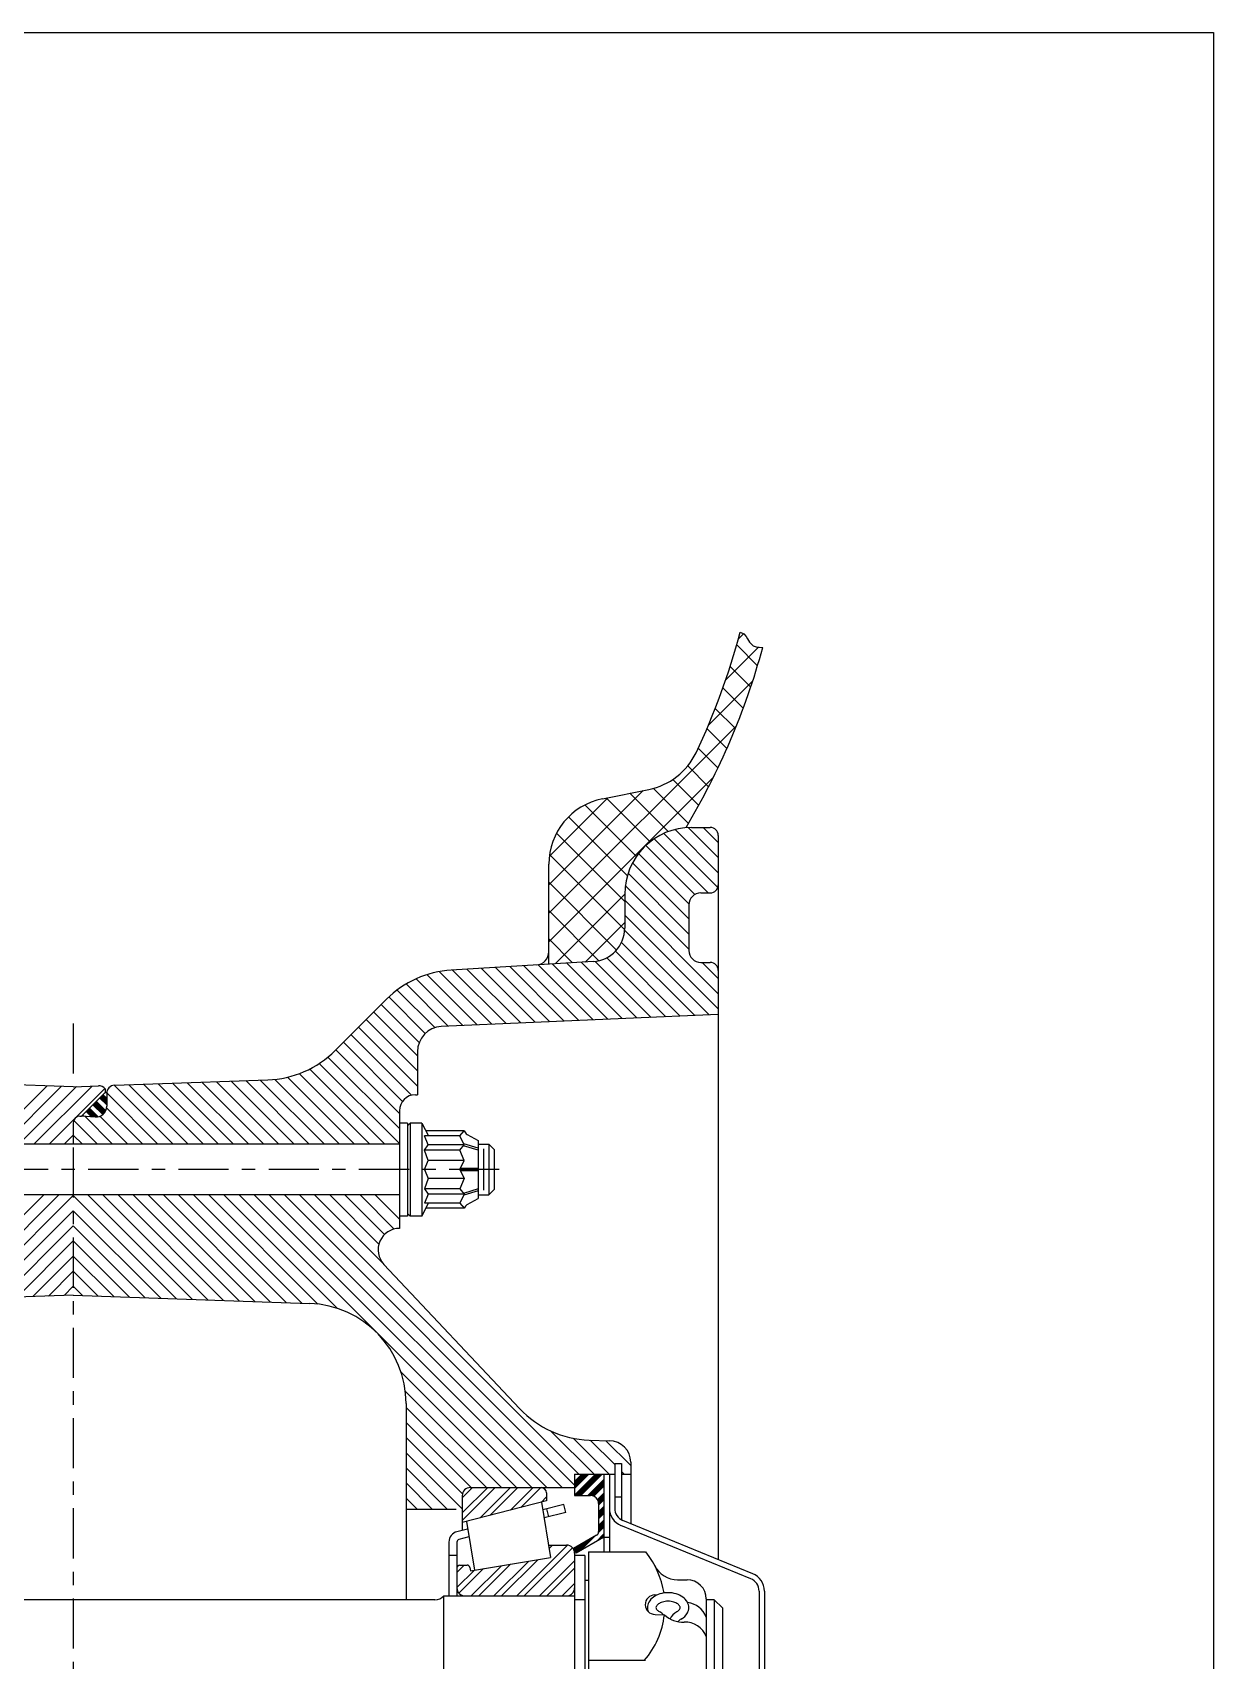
# Model space of a CAD drawing. Extents: x 0 to 267, y -90 to 34.
# Drawn here: x 55.88 to 64.71, y 18.56 to 30.74 of the extents above; entities that cross this region are included whole.
import ezdxf

# ---------------------------------------------------------------- set-up
doc = ezdxf.new("R2010")
doc.units = 0
doc.header["$LTSCALE"] = 0.3
doc.header["$MEASUREMENT"] = 0
doc.linetypes.add('CENTER', pattern=[2, 1.25, -0.25, 0.25, -0.25])
doc.layers.get('0').update_dxf_attribs({"linetype": 'CONTINUOUS'})
doc.layers.add('1', color=1, linetype='CONTINUOUS')
doc.layers.add('NOTES', color=2, linetype='CONTINUOUS')

msp = doc.modelspace()

# ---------------------------------------------------------------- linework, layer by layer
for p, q in [((60.03606, 19.37453), (60.03606, 17.79435)), ((60.03606, 19.37453), (60.46095, 19.37453)), ((60.0069, 19.34758), (60.0069, 17.79435)), ((60.0069, 19.16129), (60.03606, 19.16129)), ((60.03606, 18.56348), (60.46095, 18.56348))]:
    msp.add_line(p, q)
at = {"color": 2}
for p, q in [((60.53203, 19.05194), (60.54841, 19.05141)), ((60.9166, 19.02111), (60.9166, 17.79435)), ((60.9766, 19.01435), (60.9766, 17.79435)), ((60.53385, 18.90613), (60.60494, 18.90248)), ((61.0366, 18.95435), (61.0366, 17.79435))]:
    msp.add_line(p, q, dxfattribs=at)
for centre, radius, start, end in [((59.91537, 18.94649), 0.6957, 9.902468, 37.772546), ((60.53294, 18.97903), 0.07291, 90.71616, 270.71616), ((59.99531, 18.96665), 0.61117, 318.495059, 353.982368)]:
    msp.add_arc(centre, radius, start, end, dxfattribs=at)
at = {"layer": '1'}
for p, q in [((61.15685, 26.2059), (61.19461, 26.24366)), ((61.06246, 25.89938), (61.30657, 26.14348)), ((61.3, 26.00448), (61.14413, 26.16034)), ((61.24866, 25.84369), (61.09493, 25.99742)), ((60.93097, 25.55575), (61.26343, 25.88821)), ((61.19322, 25.68699), (61.04133, 25.83888)), ((61.13387, 25.53421), (60.98355, 25.68453)), ((59.73884, 24.15149), (61.1422, 25.55485)), ((61.07076, 25.38519), (60.92176, 25.53418)), ((61.00402, 25.2398), (60.85612, 25.38769)), ((60.93376, 25.09792), (60.77748, 25.2542)), ((59.73884, 23.93936), (60.97071, 25.17123)), ((60.8601, 24.95945), (60.66665, 25.1529)), ((59.73884, 24.36362), (60.44503, 25.06981)), ((59.74256, 24.57947), (60.17976, 25.01668)), ((60.14064, 25.00884), (60.48676, 25.07817)), ((60.49643, 24.68673), (60.16869, 25.01446)), ((60.63223, 24.76306), (60.34543, 25.04986)), ((60.78313, 24.82429), (60.5211, 25.08632)), ((60.32592, 24.43297), (59.88602, 24.87287)), ((60.39394, 24.57708), (60.0086, 24.96242)), ((60.30632, 24.24043), (59.79601, 24.75075)), ((61.00632, 24.34228), (60.59918, 24.74942)), ((61.00632, 24.45542), (60.68287, 24.77887)), ((61.00632, 24.56855), (60.78116, 24.79371)), ((61.00632, 24.68169), (60.89367, 24.79435)), ((60.83051, 24.29182), (60.46377, 24.65856)), ((60.93112, 24.30435), (60.52665, 24.70882)), ((59.73884, 23.77067), (59.73884, 24.51858)), ((60.30605, 24.02857), (59.74405, 24.59058)), ((60.78632, 24.10973), (60.36559, 24.53047)), ((60.78669, 24.2225), (60.41, 24.59919)), ((60.24559, 23.8769), (59.73884, 24.38366)), ((60.78632, 23.99659), (60.3316, 24.45132)), ((59.78506, 23.77345), (60.30632, 24.29471)), ((61.00632, 23.55032), (60.30632, 24.25032)), ((60.78632, 23.88346), (60.31055, 24.35923)), ((60.1135, 23.79687), (59.73884, 24.17153)), ((61.00632, 23.43718), (60.30632, 24.13718)), ((60.01079, 23.78704), (60.30632, 24.08258)), ((60.9389, 23.39147), (60.30583, 24.02454)), ((59.91684, 23.78139), (59.73884, 23.95939)), ((60.8304, 23.38683), (60.28282, 23.93441)), ((60.07135, 23.79069), (59.00907, 23.72672)), ((59.85389, 23.34511), (59.44597, 23.75303)), ((59.96239, 23.34975), (59.55268, 23.75946)), ((60.07089, 23.35438), (59.65939, 23.76588)), ((60.17939, 23.35902), (59.7661, 23.77231)), ((60.28789, 23.36365), (59.87281, 23.77874)), ((60.3964, 23.36829), (59.97952, 23.78516)), ((60.5049, 23.37292), (60.08583, 23.79199)), ((60.6134, 23.37756), (60.17223, 23.81873)), ((60.7219, 23.3822), (60.23683, 23.86727)), ((61.00632, 23.66346), (60.88543, 23.78435)), ((59.09438, 23.31266), (58.74545, 23.66159)), ((59.20288, 23.3173), (58.82725, 23.69293)), ((59.31138, 23.32193), (58.91775, 23.71557)), ((59.41988, 23.32657), (59.01913, 23.72732)), ((59.52838, 23.33121), (59.12584, 23.73375)), ((59.63688, 23.33584), (59.23255, 23.74018)), ((59.74539, 23.34048), (59.33926, 23.7466)), ((58.81455, 23.25308), (58.54182, 23.52581)), ((58.88479, 23.29597), (58.60332, 23.57745)), ((58.98587, 23.30803), (58.67105, 23.62285)), ((58.14026, 23.12455), (58.52363, 23.50821)), ((58.75632, 23.08503), (58.42842, 23.41293)), ((58.76929, 23.1852), (58.48497, 23.46952)), ((61.00632, 23.39435), (58.93409, 23.30582)), ((58.75632, 22.85876), (58.31533, 23.29975)), ((58.75632, 22.97189), (58.37188, 23.35634)), ((58.64411, 22.7447), (58.20223, 23.18657)), ((58.71139, 22.79055), (58.25878, 23.24316)), ((58.62132, 22.42807), (58.02154, 23.02786)), ((58.62132, 22.54121), (58.08667, 23.07586)), ((58.62132, 22.65435), (58.14569, 23.12998)), ((58.05936, 22.42435), (57.5805, 22.90321)), ((58.1725, 22.42435), (57.68806, 22.90879)), ((58.28564, 22.42435), (57.78462, 22.92536)), ((58.39877, 22.42435), (57.87133, 22.95179)), ((58.51191, 22.42435), (57.94996, 22.9863)), ((55.54779, 22.42435), (55.98466, 22.86121)), ((55.66093, 22.42435), (56.09398, 22.8574)), ((55.77407, 22.42435), (56.20489, 22.85517)), ((55.8872, 22.42435), (56.32212, 22.85926)), ((56.00034, 22.42435), (56.41647, 22.84047)), ((56.41903, 22.81119), (56.24224, 22.63448)), ((56.43132, 22.73429), (56.38673, 22.7789)), ((56.43132, 22.74277), (56.39097, 22.78314)), ((56.43132, 22.75126), (56.39521, 22.78738)), ((56.43132, 22.75975), (56.39946, 22.79162)), ((56.43132, 22.76823), (56.40586, 22.7937)), ((56.41903, 22.81119), (56.43191, 22.81119)), ((56.81485, 22.42435), (56.43138, 22.80782)), ((56.92799, 22.42435), (56.48731, 22.86503)), ((57.04113, 22.42435), (56.59663, 22.86885)), ((57.15427, 22.42435), (56.70595, 22.87267)), ((57.2674, 22.42435), (56.81527, 22.87648)), ((57.38054, 22.42435), (56.92458, 22.8803)), ((57.49368, 22.42435), (57.0339, 22.88412)), ((57.60681, 22.42435), (57.14322, 22.88794)), ((57.71995, 22.42435), (57.25254, 22.89176)), ((57.83309, 22.42435), (57.36186, 22.89557)), ((57.94623, 22.42435), (57.47118, 22.89939)), ((58.74132, 22.79435), (58.75632, 22.79435)), ((56.31486, 22.63014), (56.27639, 22.66861)), ((56.32401, 22.62947), (56.28063, 22.67286)), ((56.33316, 22.6288), (56.28488, 22.6771)), ((56.34232, 22.62813), (56.28912, 22.68134)), ((56.35119, 22.62775), (56.29336, 22.68558)), ((56.35921, 22.62821), (56.29761, 22.68982)), ((56.36656, 22.62934), (56.30185, 22.69406)), ((56.40124, 22.64557), (56.32731, 22.71951)), ((56.40579, 22.64951), (56.33156, 22.72376)), ((56.41002, 22.65376), (56.3358, 22.728)), ((56.41394, 22.65833), (56.34005, 22.73224)), ((56.41753, 22.66322), (56.34429, 22.73648)), ((56.42079, 22.66845), (56.34853, 22.74072)), ((56.4237, 22.67402), (56.35278, 22.74496)), ((56.43132, 22.71732), (56.37824, 22.77041)), ((56.43132, 22.7258), (56.38248, 22.77465)), ((56.70172, 22.42435), (56.43044, 22.69563)), ((56.18132, 22.58448), (56.18132, 22.42376)), ((56.36231, 22.42435), (56.18454, 22.60212)), ((56.23132, 22.63448), (56.24224, 22.63448)), ((56.24313, 22.63537), (56.34469, 22.62796)), ((56.25079, 22.63481), (56.24668, 22.63892)), ((56.25995, 22.63415), (56.25093, 22.64317)), ((56.47544, 22.42435), (56.26713, 22.63266)), ((56.58858, 22.42435), (56.37974, 22.63318)), ((56.11348, 22.42435), (56.18132, 22.49219)), ((56.24917, 22.42435), (56.18132, 22.49219)), ((55.1746, 21.25919), (55.95975, 22.04435)), ((55.29183, 21.26329), (56.07289, 22.04435)), ((55.40906, 21.26738), (56.18132, 22.03964)), ((55.52629, 21.27147), (56.18132, 21.92651)), ((56.95359, 21.26738), (56.18132, 22.03964)), ((56.83636, 21.27147), (56.18132, 21.92651)), ((57.07082, 21.26329), (56.28976, 22.04435)), ((57.18805, 21.25919), (56.4029, 22.04435)), ((57.30528, 21.2551), (56.51603, 22.04435)), ((57.42251, 21.251), (56.62917, 22.04435)), ((57.53974, 21.24691), (56.74231, 22.04435)), ((57.65697, 21.24282), (56.85544, 22.04435)), ((57.77421, 21.23872), (56.96858, 22.04435)), ((57.89144, 21.23463), (57.08172, 22.04435)), ((58.01152, 21.22769), (57.19485, 22.04435)), ((58.1573, 21.19504), (57.30799, 22.04435)), ((59.61113, 19.85435), (57.42113, 22.04435)), ((59.72427, 19.85435), (57.53427, 22.04435)), ((59.8374, 19.85435), (57.6474, 22.04435)), ((59.93132, 19.87356), (57.76054, 22.04435)), ((59.96368, 19.95435), (57.87368, 22.04435)), ((58.49636, 21.5348), (57.98681, 22.04435)), ((58.46739, 21.67691), (58.09995, 22.04435)), ((58.50922, 21.74821), (58.21309, 22.04435)), ((58.58137, 21.7892), (58.32623, 22.04435)), ((58.62132, 21.86239), (58.43936, 22.04435)), ((55.64352, 21.27557), (56.18132, 21.81337)), ((56.71913, 21.27557), (56.18132, 21.81337)), ((55.76075, 21.27966), (56.18132, 21.70023)), ((56.6019, 21.27966), (56.18132, 21.70023)), ((55.87798, 21.28375), (56.18132, 21.5871)), ((56.48467, 21.28375), (56.18132, 21.5871)), ((55.99521, 21.28785), (56.18132, 21.47396)), ((56.36743, 21.28785), (56.18132, 21.47396)), ((59.51975, 20.44545), (58.50505, 21.52475)), ((56.11244, 21.29194), (56.18132, 21.36082)), ((56.2502, 21.29194), (56.18132, 21.36082)), ((56.18132, 21.29435), (54.41515, 21.23267)), ((56.18132, 21.29435), (57.9475, 21.23267)), ((59.49799, 19.85435), (58.63323, 20.71911)), ((59.38485, 19.85435), (58.66588, 20.57332)), ((59.27172, 19.85435), (58.67132, 20.45474)), ((59.15858, 19.85435), (58.67132, 20.3416)), ((59.09269, 19.8071), (58.67132, 20.22847)), ((60.07681, 19.95435), (59.75386, 20.2773)), ((60.18995, 19.95435), (59.92092, 20.22338)), ((59.09132, 19.69533), (58.67132, 20.11533)), ((60.23132, 20.02611), (60.04809, 20.20935)), ((60.35132, 20.01925), (60.16532, 20.20526)), ((58.97917, 19.69435), (58.67132, 20.00219)), ((58.86603, 19.69435), (58.67132, 19.88906)), ((59.93132, 19.8995), (59.98616, 19.95435)), ((59.93132, 19.89102), (59.99464, 19.95435)), ((59.93132, 19.88253), (60.00313, 19.95435)), ((59.93132, 19.87405), (60.01161, 19.95435)), ((59.93132, 19.86556), (60.02009, 19.95435)), ((59.93132, 19.85707), (60.02858, 19.95435)), ((59.93132, 19.84859), (60.03706, 19.95435)), ((59.93132, 19.79767), (60.08797, 19.95435)), ((59.93649, 19.79435), (60.09645, 19.95435)), ((59.94497, 19.79435), (60.10494, 19.95435)), ((59.95346, 19.79435), (60.11342, 19.95435)), ((59.96194, 19.79435), (60.12191, 19.95435)), ((59.97042, 19.79435), (60.13039, 19.95435)), ((59.97891, 19.79435), (60.13888, 19.95435)), ((60.02981, 19.79435), (60.15132, 19.91588)), ((60.0383, 19.79435), (60.15132, 19.90739)), ((60.04678, 19.79435), (60.15132, 19.89891)), ((60.05515, 19.79423), (60.15132, 19.89042)), ((60.06267, 19.79326), (60.15132, 19.88194)), ((60.06944, 19.79155), (60.15132, 19.87345)), ((60.07559, 19.78922), (60.15132, 19.86496)), ((60.30309, 19.95435), (60.28132, 19.97611)), ((58.7529, 19.69435), (58.67132, 19.77592)), ((59.09132, 19.77763), (59.1682, 19.85435)), ((59.09132, 19.6081), (59.33808, 19.85435)), ((59.09132, 19.66461), (59.28145, 19.85435)), ((59.72132, 19.75435), (59.09132, 19.59435)), ((59.22476, 19.62823), (59.45133, 19.85435)), ((59.30071, 19.64753), (59.50796, 19.85435)), ((59.45262, 19.68611), (59.62121, 19.85435)), ((59.52858, 19.7054), (59.67783, 19.85435)), ((59.68049, 19.74398), (59.72132, 19.78473)), ((59.68372, 19.7448), (59.75163, 19.33032)), ((60.10267, 19.76539), (60.15132, 19.81405)), ((60.10563, 19.75986), (60.15132, 19.80556)), ((60.10808, 19.75382), (60.15132, 19.79707)), ((60.10993, 19.74719), (60.15132, 19.78859)), ((60.11107, 19.73984), (60.15132, 19.7801)), ((60.11132, 19.73161), (60.15132, 19.77162)), ((60.11132, 19.72312), (60.15132, 19.76313)), ((59.85002, 19.72703), (59.69316, 19.68719)), ((59.86479, 19.66888), (59.7029, 19.62776)), ((59.73879, 19.63688), (59.72402, 19.69503)), ((59.86479, 19.66888), (59.85002, 19.72703)), ((60.11132, 19.67221), (60.15132, 19.71221)), ((60.11132, 19.66372), (60.15132, 19.70373)), ((60.11132, 19.65523), (60.15132, 19.69524)), ((60.11132, 19.64675), (60.15132, 19.68676)), ((60.11132, 19.63826), (60.15132, 19.67827)), ((60.11132, 19.62977), (60.15132, 19.66978)), ((60.11132, 19.62129), (60.15132, 19.6613)), ((59.13101, 19.54443), (59.05163, 19.52427)), ((59.12157, 19.60203), (59.18139, 19.2369)), ((60.09632, 19.49879), (59.92271, 19.39862)), ((59.9745, 19.3826), (60.08295, 19.49108)), ((60.09414, 19.45135), (60.15132, 19.50855)), ((60.11074, 19.51887), (60.15132, 19.55946)), ((60.11132, 19.57037), (60.15132, 19.61038)), ((60.11132, 19.56189), (60.15132, 19.60189)), ((60.11132, 19.5534), (60.15132, 19.59341)), ((60.11132, 19.54491), (60.15132, 19.58492)), ((60.11132, 19.53643), (60.15132, 19.57644)), ((60.11132, 19.52794), (60.15132, 19.56795)), ((60.11361, 19.46234), (60.15132, 19.50006)), ((60.13425, 19.47449), (60.15132, 19.49157)), ((61.24925, 19.17296), (60.27823, 19.57097)), ((61.26442, 19.20997), (60.2934, 19.60799)), ((59.14075, 19.48499), (59.0664, 19.46611)), ((59.49809, 19.04435), (59.87844, 19.42392)), ((59.55471, 19.04435), (59.91576, 19.40466)), ((59.74036, 19.39914), (59.76561, 19.42435)), ((59.92271, 19.39862), (59.9427, 19.36397)), ((59.92889, 19.38791), (59.96264, 19.42166)), ((59.932, 19.38253), (59.98269, 19.43323)), ((59.9351, 19.37714), (60.00274, 19.4448)), ((59.93821, 19.37176), (60.02279, 19.45637)), ((59.94131, 19.36638), (60.04285, 19.46794)), ((60.15132, 19.48435), (59.9427, 19.36397)), ((59.95377, 19.37036), (60.0629, 19.47951)), ((60.15132, 19.48435), (60.19132, 19.48435)), ((59.05132, 19.34556), (58.99132, 19.34556)), ((59.05132, 19.22011), (59.10567, 19.27435)), ((59.06591, 19.06514), (59.24914, 19.248)), ((59.1476, 19.25758), (59.15179, 19.23205)), ((59.15179, 19.23205), (59.75163, 19.33032)), ((59.15833, 19.04435), (59.38464, 19.2702)), ((59.21496, 19.04435), (59.45239, 19.2813)), ((59.32821, 19.04435), (59.58789, 19.3035)), ((59.38484, 19.04435), (59.65564, 19.3146)), ((59.66797, 19.04435), (59.93132, 19.30717)), ((59.72459, 19.04435), (59.93132, 19.25066)), ((59.05132, 19.10709), (59.1814, 19.2369)), ((59.83785, 19.04435), (59.93132, 19.13764))]:
    msp.add_line(p, q, dxfattribs=at)
at = {"layer": '1', "linetype": 'Continuous'}
for p, q in [((60.80632, 24.79435), (60.94632, 24.79435)), ((61.00632, 24.73435), (61.00632, 24.04435)), ((60.30632, 24.29435), (60.30632, 24.04024)), ((60.87632, 24.30435), (60.94632, 24.30435)), ((60.78632, 24.21435), (60.78632, 23.87435)), ((61.00632, 24.04435), (61.00632, 19.31576)), ((60.87632, 23.78435), (60.94632, 23.78435)), ((58.75632, 23.11621), (58.75632, 22.79435)), ((56.18132, 22.85435), (54.72674, 22.90514)), ((56.48923, 22.8651), (57.63591, 22.90514)), ((56.18132, 22.85435), (56.36923, 22.86091)), ((56.41903, 22.83733), (56.41903, 22.81119)), ((56.43132, 22.80514), (56.43132, 22.70866)), ((58.62132, 22.67435), (58.62132, 21.79435)), ((58.62132, 22.42435), (53.62132, 22.42435)), ((58.62132, 22.04435), (53.62132, 22.04435)), ((58.67132, 20.48313), (58.67132, 19.01435)), ((60.04001, 20.20963), (60.19132, 20.20435)), ((60.23132, 20.03435), (60.28132, 20.03435)), ((60.23132, 20.03435), (60.23132, 19.70051)), ((60.28132, 20.03435), (60.28132, 19.61391)), ((60.35132, 20.04435), (60.35132, 19.58424)), ((59.93132, 19.95435), (60.23132, 19.95435)), ((59.93132, 19.95435), (59.93132, 19.79435)), ((60.15132, 19.95435), (60.15132, 19.37453)), ((60.19132, 19.95435), (60.19132, 19.70051)), ((60.28132, 19.95435), (60.35132, 19.95435)), ((59.09132, 19.79435), (59.09132, 19.53435)), ((59.15132, 19.85435), (59.93132, 19.85435)), ((59.72132, 19.81435), (59.72132, 19.75435)), ((59.93132, 19.79435), (60.05132, 19.79435)), ((60.11132, 19.73435), (60.11132, 19.52477)), ((60.23132, 19.78435), (60.28132, 19.78435)), ((60.19132, 19.69891), (60.19132, 19.37453)), ((58.99132, 19.44673), (58.99132, 19.04435)), ((59.05132, 19.44673), (59.05132, 19.04435)), ((59.93132, 19.3605), (59.93132, 16.20617)), ((58.95132, 19.04435), (59.93132, 19.04435)), ((58.95132, 19.04435), (58.95132, 16.54435)), ((61.31132, 19.08043), (61.31132, 16.50827)), ((61.35132, 19.08043), (61.35132, 16.50827))]:
    msp.add_line(p, q, dxfattribs=at)
at = {"layer": '1', "color": 2, "linetype": 'CENTER'}
for p, q in [((56.18132, 23.32747), (56.18132, 22.88985)), ((59.20932, 22.42435), (59.28932, 22.42435)), ((56.18132, 22.39983), (56.18132, 13.4013)), ((59.36793, 22.23435), (52.79321, 22.23435)), ((59.20932, 22.04435), (59.28932, 22.04435))]:
    msp.add_line(p, q, dxfattribs=at)
at = {"layer": '1', "color": 2}
for p, q in [((58.68137, 22.58251), (58.62132, 22.58251)), ((58.70132, 22.58251), (58.68132, 22.56251)), ((58.78832, 22.58251), (58.70132, 22.58251)), ((58.78832, 22.58251), (58.78832, 21.88618)), ((58.78832, 22.58251), (58.83808, 22.48549)), ((59.07392, 22.48549), (58.80829, 22.48549)), ((58.83555, 22.4182), (58.80829, 22.48549)), ((58.80829, 22.37935), (58.83555, 22.4182)), ((59.10586, 22.52435), (58.81815, 22.52435)), ((59.10586, 22.4182), (58.83555, 22.4182)), ((59.07392, 22.48549), (59.10586, 22.52435)), ((59.10586, 22.4182), (59.07392, 22.48549)), ((59.07392, 22.37935), (59.10586, 22.4182)), ((59.20932, 22.37991), (59.10135, 22.41272)), ((59.20932, 22.39391), (59.10252, 22.42636)), ((59.12833, 22.49714), (59.20932, 22.45047)), ((59.32932, 22.38435), (59.28932, 22.42435)), ((59.07392, 22.37935), (58.80829, 22.37935)), ((58.83555, 22.30164), (58.80829, 22.37935)), ((58.80829, 22.23435), (58.83555, 22.30164)), ((59.10586, 22.30164), (58.83555, 22.30164)), ((59.10586, 22.30164), (59.07392, 22.37935)), ((59.07392, 22.23435), (59.10586, 22.30164)), ((58.80829, 22.23435), (58.83555, 22.16705)), ((59.07392, 22.23435), (59.10586, 22.16705)), ((59.20932, 22.24329), (59.07816, 22.24329)), ((59.20932, 22.22541), (59.07816, 22.22541)), ((58.83555, 22.16705), (58.80829, 22.08935)), ((58.80829, 22.08935), (58.83555, 22.05049)), ((59.07392, 22.08935), (58.80829, 22.08935)), ((58.83555, 22.05049), (58.80829, 21.9832)), ((59.10586, 22.16705), (58.83555, 22.16705)), ((59.10586, 22.05049), (58.83555, 22.05049)), ((59.10586, 22.16705), (59.07392, 22.08935)), ((59.07392, 22.08935), (59.10586, 22.05049)), ((59.10586, 22.05049), (59.07392, 21.9832)), ((59.20999, 22.08898), (59.10135, 22.05598)), ((59.20932, 22.07479), (59.10252, 22.04233)), ((59.32932, 22.08435), (59.28932, 22.04435)), ((58.78832, 21.88618), (58.83808, 21.9832)), ((59.07392, 21.9832), (58.80829, 21.9832)), ((59.10586, 21.94435), (58.81815, 21.94435)), ((59.07392, 21.9832), (59.10586, 21.94435)), ((59.12833, 21.97156), (59.20932, 22.01822)), ((58.68132, 21.88618), (58.62132, 21.88618)), ((58.70132, 21.88618), (58.68132, 21.90618)), ((58.78832, 21.88618), (58.70132, 21.88618)), ((60.70236, 19.165), (60.77271, 19.165)), ((60.9766, 19.01435), (61.0366, 18.95435))]:
    msp.add_line(p, q, dxfattribs=at)
at = {"layer": '1', "color": 2, "linetype": 'Continuous'}
for p, q in [((58.68132, 22.58251), (58.68132, 21.88618)), ((58.70132, 22.58251), (58.70132, 21.88618)), ((59.20932, 22.45047), (59.20932, 22.39391)), ((59.28932, 22.42435), (59.28932, 22.04435)), ((59.20932, 22.39391), (59.20932, 22.01822)), ((59.24932, 22.38939), (59.24932, 22.07975)), ((59.32932, 22.38435), (59.32932, 22.08435)), ((60.9766, 19.01435), (60.9166, 19.01435))]:
    msp.add_line(p, q, dxfattribs=at)
at = {"layer": '1', "linetype": 'CENTER'}
for p, q in [((58.67132, 19.69435), (59.09132, 19.69435)), ((59.73623, 19.42435), (59.87132, 19.42435)), ((59.07132, 19.27435), (59.12787, 19.27435))]:
    msp.add_line(p, q, dxfattribs=at)
at = {"layer": '1', "color": 4, "linetype": 'Continuous'}
for p, q in [((60.0069, 19.34758), (59.93132, 19.34758)), ((58.88644, 19.01435), (53.43131, 19.01435)), ((60.0069, 19.01435), (59.93132, 19.01435))]:
    msp.add_line(p, q, dxfattribs=at)
at = {"layer": '1'}
msp.add_lwpolyline([(61.17, 26.25481), (61.19644, 26.24283), (61.21524, 26.22191), (61.22549, 26.20623), (61.24087, 26.18008), (61.2665, 26.15394), (61.29725, 26.14348), (61.31263, 26.14348), (61.33889, 26.13947)], dxfattribs=at)
for points in [[(60.47587, 18.95701, 0.09379424), (60.48147, 18.92739, 0.1066132)], [(60.53982, 18.95701, 0.13161122), (60.5421, 18.94847, 0.1066132), (60.55855, 18.9303, 0.02740173), (60.5676, 18.92454, 0.05155171)]]:
    msp.add_lwpolyline(points, format="xyb", dxfattribs=at)
for centre, radius, start, end in [((56.18132, 27.57024), 5.15919, 334.55487, 345.228341), ((56.11904, 27.57024), 5.41238, 329.144296, 344.671561), ((60.38856, 25.56843), 0.5, 281.326141, 334.55487), ((60.23884, 24.51858), 0.5, 101.326141, 180), ((60.05632, 24.04024), 0.25, 273.446336, 0), ((59.63884, 23.86483), 0.1, 273.446336, 0), ((59.05416, 22.97808), 0.75, 93.446336, 135.021446), ((58.94632, 23.11621), 0.19, 93.691386, 180), ((57.60973, 23.65469), 0.75, 272, 315.021446), ((56.35058, 22.70866), 0.08091, 265.825483, 360), ((56.23132, 22.58448), 0.05, 90, 180), ((58.62162, 21.63435), 0.16, 90, 223.233003), ((57.92132, 20.48313), 0.75, 0, 88), ((60.06619, 20.95917), 0.75, 223.233003, 268), ((60.33132, 19.70051), 0.14, 180, 247.711544), ((60.33132, 19.70051), 0.1, 180, 247.711544), ((59.07132, 19.44673), 0.08, 104.250033, 180), ((60.08132, 19.52477), 0.03, 299.985104, 0), ((59.07132, 19.44673), 0.02, 104.250033, 180), ((59.87132, 19.36435), 0.06, 0, 90), ((59.07132, 19.25435), 0.02, 90, 180), ((59.12787, 19.25435), 0.02, 9.304603, 90), ((61.21132, 19.08043), 0.1, 0, 67.711544), ((61.21132, 19.08043), 0.14, 0, 67.711544), ((58.88528, 19.10435), 0.09, 270.618965, 318.189685), ((59.11132, 19.10435), 0.06, 180, 270), ((59.87132, 19.10435), 0.06, 270, 0), ((60.59243, 18.93651), 0.12206, 125.667303, 150.009299), ((60.61567, 18.90413), 0.16191, 106.55639, 125.667303), ((60.63086, 18.85303), 0.21522, 90, 106.55639), ((60.63086, 18.85303), 0.15127, 90, 106.55639), ((60.63086, 18.85303), 0.21522, 73.44361, 90), ((60.63086, 18.85303), 0.15127, 73.44361, 90), ((60.64605, 18.90413), 0.16191, 54.332697, 73.44361), ((60.66929, 18.93651), 0.12206, 29.990701, 54.332697), ((60.55691, 18.95701), 0.08104, 150.009299, 180), ((60.55691, 18.95701), 0.01709, 150.009299, 180), ((60.59243, 18.93651), 0.05811, 125.667303, 150.009299), ((60.61567, 18.90413), 0.09796, 106.55639, 125.667303), ((60.50371, 18.8146), 0.1279, 43.681676, 59.844007), ((60.75951, 18.8146), 0.1279, 120.155993, 153.05504), ((60.64605, 18.90413), 0.09796, 54.332697, 73.44361), ((60.64605, 19.00989), 0.09796, 300.155993, 305.667303), ((60.66929, 18.93651), 0.05811, 29.990701, 54.332697), ((60.66929, 18.97751), 0.05811, 305.667303, 330.009299), ((60.70481, 18.95701), 0.01709, 360, 29.990701), ((60.70481, 18.95701), 0.01709, 330.009299, 360), ((60.66929, 18.97751), 0.12206, 299.016595, 330.009299), ((60.70481, 18.95701), 0.08104, 0, 29.990701), ((60.70481, 18.95701), 0.08104, 330.009299, 0), ((60.75951, 18.81485), 0.06395, 119.016595, 145.203213), ((60.64605, 19.00989), 0.16191, 300.652069, 305.667303)]:
    msp.add_arc(centre, radius, start, end, dxfattribs=at)
at = {"layer": '1', "linetype": 'Continuous'}
for centre, radius, start, end in [((60.80632, 24.29435), 0.5, 90, 180), ((60.94632, 24.73435), 0.06, 0, 90), ((60.94632, 24.36435), 0.06, 270, 0), ((60.87632, 24.21435), 0.09, 90, 180), ((60.87632, 23.87435), 0.09, 180, 270), ((60.94632, 23.72435), 0.06, 0, 90), ((56.37132, 22.80095), 0.06, 37.33037, 92), ((56.49132, 22.80514), 0.06, 92, 180), ((58.74132, 22.67435), 0.12, 90, 180), ((60.19132, 20.04435), 0.16, 0, 90), ((59.15132, 19.79435), 0.06, 90, 180), ((59.68132, 19.81435), 0.04, 0, 90), ((60.05132, 19.73435), 0.06, 0, 90)]:
    msp.add_arc(centre, radius, start, end, dxfattribs=at)
at = {"layer": '1', "color": 2}
for centre, radius, start, end in [((59.15136, 22.53905), 0.04782, 197.901636, 241.210897), ((59.15136, 21.92965), 0.04782, 118.789103, 162.098364), ((60.70236, 19.35685), 0.19185, 206.565051, 270), ((60.77271, 19.02111), 0.14389, 0, 90), ((60.74199, 19.05262), 0.2043, 227.266271, 272.329835), ((60.75726, 18.82501), 0.17067, 20.997065, 83.48733), ((60.75724, 18.67797), 0.17067, 20.997065, 92.329835)]:
    msp.add_arc(centre, radius, start, end, dxfattribs=at)
at = {"layer": 'NOTES'}
for p, q in [((40.71032, 30.74183), (64.71032, 30.74183)), ((64.71032, 30.74183), (64.71032, 6.74183))]:
    msp.add_line(p, q, dxfattribs=at)

doc.saveas('drawing.dxf')
